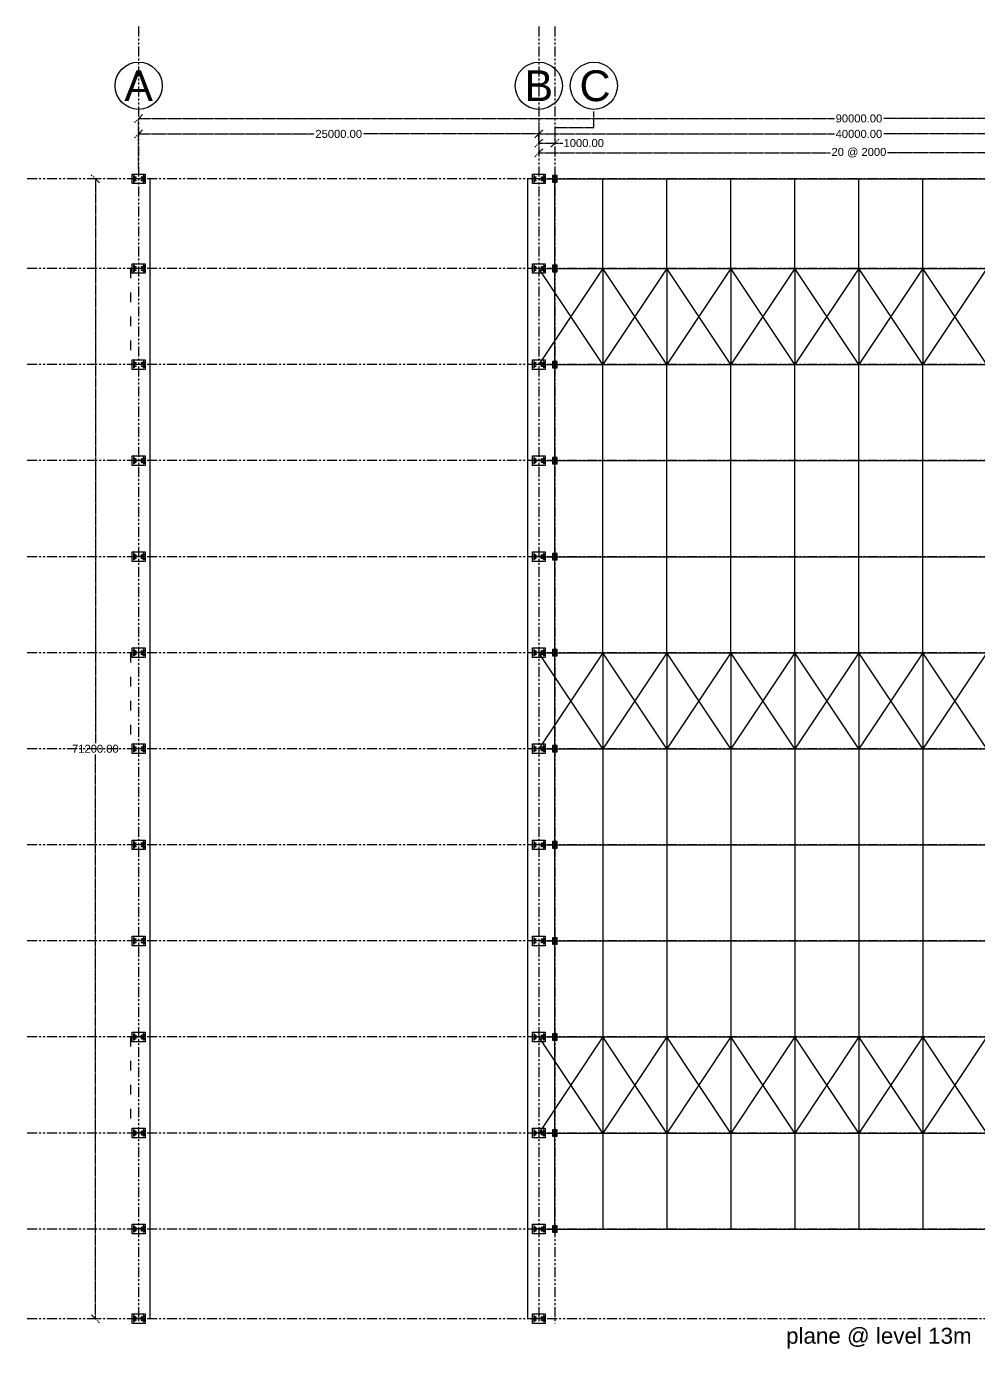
# Model space of a CAD drawing. Header units: inches. Extents: x 365522 to 1858437, y 226114 to 361132.
# Drawn here: x 1169148 to 1228630, y 226734 to 309319 of the extents above; entities that cross this region are included whole.
import ezdxf

# ---------------------------------------------------------------- set-up
doc = ezdxf.new("R2010")
doc.units = ezdxf.units.IN
doc.header["$MEASUREMENT"] = 0
doc.linetypes.add('ACAD_ISO03W100', pattern=[30, 12, -18])
doc.linetypes.add('PHANTOM2', pattern=[1.25, 0.625, -0.125, 0.125, -0.125, 0.125, -0.125])
for name, color, linetype in [('axis', 8, 'PHANTOM2'), ('bracing', 6, 'Continuous'), ('columns', 2, 'Continuous'), ('dimensions', 1, 'PHANTOM2'), ('initial layout', 7, 'Continuous'), ('purlins', 4, 'Continuous'), ('text', 3, 'Continuous')]:
    doc.layers.add(name, color=color, linetype=linetype)
doc.styles.get("Standard").update_dxf_attribs({"font": 'arial.ttf'})
doc.dimstyles.new('Dim_1', dxfattribs={"dimtxt": 500, "dimasz": 500, "dimexe": 0.0625, "dimexo": 0.0625, "dimgap": 100, "dimtad": 0, "dimtih": 1, "dimtoh": 1, "dimzin": 0, "dimdsep": 46, "dimtxsty": 'Standard', "dimblk": 'OBLIQUE', "dimcen": 0.09, "dimclrd": 256, "dimclre": 256, "dimclrt": 256, "dimadec": 0, "dimazin": 0, "dimtfac": 1, "dimtofl": 0, "dimtmove": 0, "dimatfit": 3, "dimfxl": 1, "dimtfillclr": 256, "dimtolj": 1, "dimtzin": 0, "dimlwe": -1, "dimarcsym": 0})

# ---------------------------------------------------------------- blocks, each defined once
blk = doc.blocks.new('column')
at = {"layer": 'columns'}
for p, q in [((-315, 200), (-315, -200)), ((-285, 200), (-315, 200)), ((300, 5), (-300, 5)), ((-285, 200), (-285, -200)), ((-160, 100), (-240, 100)), ((-200, 100), (-200, 140)), ((-200, 100), (-200, 60)), ((0, -5), (0, 5)), ((240, 100), (160, 100)), ((200, 100), (200, 140)), ((200, 100), (200, 60)), ((285, 200), (285, -200)), ((315, 200), (285, 200)), ((315, 200), (315, -200)), ((-285, -200), (-315, -200)), ((300, -5), (-300, -5)), ((-160, -100), (-240, -100)), ((-200, -100), (-200, -60)), ((-200, -100), (-200, -140)), ((240, -100), (160, -100)), ((200, -100), (200, -60)), ((200, -100), (200, -140)), ((315, -200), (285, -200))]:
    blk.add_line(p, q, dxfattribs=at)
blk.add_lwpolyline([(400, -300), (-400, -300), (-400, 300), (400, 300)], close=True, dxfattribs=at)
for centre in [(-200, 100), (200, 100), (-200, -100), (200, -100)]:
    blk.add_circle(centre, 30, dxfattribs=at)
blk = doc.blocks.new('_Oblique')
at = {"color": 0, "linetype": 'ByBlock', "lineweight": -2}
blk.add_line((-0.5, -0.5), (0.5, 0.5), dxfattribs=at)
blk = doc.blocks.new('*D199')
at = {"layer": 'Defpoints', "color": 0, "transparency": 16777216}
for p in [(1201157, 302605), (1176157, 302032), (1201157, 302032)]:
    blk.add_point(p, dxfattribs=at)
at = {"layer": 'dimensions', "linetype": 'ACAD_ISO03W100', "transparency": 16777216}
for p, q in [((1176157, 302032), (1176157, 302605)), ((1201157, 302032), (1201157, 302605))]:
    blk.add_line(p, q, dxfattribs=at)
at = {"layer": 'dimensions', "lineweight": -2, "transparency": 16777216}
for p, q in [((1176157, 302605), (1187127, 302605)), ((1201157, 302605), (1190187, 302605))]:
    blk.add_line(p, q, dxfattribs=at)
at = {"layer": 'dimensions', "lineweight": -2, "transparency": 16777216, "xscale": 500, "yscale": 500, "zscale": 500, "rotation": 180}
blk.add_blockref('_Oblique', (1176157, 302605), dxfattribs=at)
at = {"layer": 'dimensions', "lineweight": -2, "transparency": 16777216, "xscale": 500, "yscale": 500, "zscale": 500}
blk.add_blockref('_Oblique', (1201157, 302605), dxfattribs=at)
at = {"layer": 'dimensions', "transparency": 16777216, "insert": (1188657, 302605), "char_height": 500, "attachment_point": 5}
blk.add_mtext('\\A1;25000.00', dxfattribs=at)
blk = doc.blocks.new('*D200')
at = {"layer": 'Defpoints', "color": 0, "transparency": 16777216}
for p in [(1241157, 302605), (1201157, 302032), (1241157, 302032)]:
    blk.add_point(p, dxfattribs=at)
at = {"layer": 'dimensions', "linetype": 'ACAD_ISO03W100', "transparency": 16777216}
for p, q in [((1201157, 302032), (1201157, 302605)), ((1241157, 302032), (1241157, 302605))]:
    blk.add_line(p, q, dxfattribs=at)
at = {"layer": 'dimensions', "lineweight": -2, "transparency": 16777216}
for p, q in [((1201157, 302605), (1219622, 302605)), ((1241157, 302605), (1222693, 302605))]:
    blk.add_line(p, q, dxfattribs=at)
at = {"layer": 'dimensions', "lineweight": -2, "transparency": 16777216, "xscale": 500, "yscale": 500, "zscale": 500, "rotation": 180}
blk.add_blockref('_Oblique', (1201157, 302605), dxfattribs=at)
at = {"layer": 'dimensions', "lineweight": -2, "transparency": 16777216, "xscale": 500, "yscale": 500, "zscale": 500}
blk.add_blockref('_Oblique', (1241157, 302605), dxfattribs=at)
at = {"layer": 'dimensions', "transparency": 16777216, "insert": (1221157, 302605), "char_height": 500, "attachment_point": 5}
blk.add_mtext('\\A1;40000.00', dxfattribs=at)
blk = doc.blocks.new('*D182')
at = {"layer": 'Defpoints', "color": 0, "transparency": 16777216}
for p in [(1201157, 303588), (1241157, 303588), (1241157, 301432)]:
    blk.add_point(p, dxfattribs=at)
at = {"layer": 'dimensions', "linetype": 'ACAD_ISO03W100', "transparency": 16777216}
for p, q in [((1201157, 303588), (1201157, 301431)), ((1241157, 303588), (1241157, 301431))]:
    blk.add_line(p, q, dxfattribs=at)
at = {"layer": 'dimensions', "lineweight": -2, "transparency": 16777216}
for p, q in [((1201157, 301431), (1219370, 301431)), ((1241157, 301432), (1222944, 301431))]:
    blk.add_line(p, q, dxfattribs=at)
at = {"layer": 'dimensions', "lineweight": -2, "transparency": 16777216, "xscale": 500, "yscale": 500, "zscale": 500}
for p, rotation in [((1201157, 301431), 180.0007161972439), ((1241157, 301432), 0.0007161972438736931)]:
    blk.add_blockref('_Oblique', p, dxfattribs=dict(at, rotation=rotation))
at = {"layer": 'dimensions', "transparency": 16777216, "insert": (1221157, 301431), "char_height": 500, "attachment_point": 5}
blk.add_mtext('\\A1;20 @ 2000', dxfattribs=at)
blk = doc.blocks.new('*D190')
at = {"layer": 'Defpoints', "color": 0, "transparency": 16777216}
for p in [(1173455, 299799), (1173840, 299799), (1173840, 228599)]:
    blk.add_point(p, dxfattribs=at)
at = {"layer": 'dimensions', "linetype": 'ACAD_ISO03W100', "transparency": 16777216}
for p, q in [((1173840, 299799), (1173455, 299799)), ((1173840, 228599), (1173455, 228599))]:
    blk.add_line(p, q, dxfattribs=at)
at = {"layer": 'dimensions', "lineweight": -2, "transparency": 16777216}
for p, q in [((1173455, 299799), (1173455, 264554)), ((1173455, 228599), (1173455, 263843))]:
    blk.add_line(p, q, dxfattribs=at)
at = {"layer": 'dimensions', "lineweight": -2, "transparency": 16777216, "xscale": 500, "yscale": 500, "zscale": 500}
for p, rotation in [((1173455, 299799), 90), ((1173455, 228599), 270)]:
    blk.add_blockref('_Oblique', p, dxfattribs=dict(at, rotation=rotation))
at = {"layer": 'dimensions', "transparency": 16777216, "insert": (1173455, 264199), "char_height": 500, "attachment_point": 5}
blk.add_mtext('\\A1;71200.00', dxfattribs=at)
blk = doc.blocks.new('*D185')
at = {"layer": 'Defpoints', "color": 0, "transparency": 16777216}
for p in [(1176157, 303569), (1176157, 300448), (1266157, 300449)]:
    blk.add_point(p, dxfattribs=at)
at = {"layer": 'dimensions', "lineweight": -2, "transparency": 16777216}
for p, q in [((1176157, 303569), (1219632, 303570)), ((1266157, 303570), (1222683, 303570))]:
    blk.add_line(p, q, dxfattribs=at)
at = {"layer": 'dimensions', "linetype": 'ACAD_ISO03W100', "transparency": 16777216}
for p, q in [((1176157, 300448), (1176157, 303569)), ((1266157, 300449), (1266157, 303570))]:
    blk.add_line(p, q, dxfattribs=at)
at = {"layer": 'dimensions', "lineweight": -2, "transparency": 16777216, "xscale": 500, "yscale": 500, "zscale": 500}
for p, rotation in [((1176157, 303569), 180.0003580986219), ((1266157, 303570), 0.0003580986219553495)]:
    blk.add_blockref('_Oblique', p, dxfattribs=dict(at, rotation=rotation))
at = {"layer": 'dimensions', "transparency": 16777216, "insert": (1221157, 303570), "char_height": 500, "attachment_point": 5}
blk.add_mtext('\\A1;90000.00', dxfattribs=at)
blk = doc.blocks.new('small col')
at = {"layer": 'bracing', "xscale": 0.5, "yscale": 0.5, "zscale": 0.5, "rotation": 270}
blk.add_blockref('column', (0, 0), dxfattribs=at)
blk = doc.blocks.new('*D236')
at = {"layer": 'Defpoints', "color": 0, "transparency": 16777216}
for p in [(1201157, 303588), (1202157, 303015), (1202157, 302032)]:
    blk.add_point(p, dxfattribs=at)
at = {"layer": 'dimensions', "linetype": 'ACAD_ISO03W100', "transparency": 16777216}
for p, q in [((1201157, 303588), (1201157, 302032)), ((1202157, 303015), (1202157, 302032))]:
    blk.add_line(p, q, dxfattribs=at)
at = {"layer": 'dimensions', "lineweight": -2, "transparency": 16777216}
for p, q in [((1201157, 302032), (1202157, 302032)), ((1202157, 302032), (1202657, 302032))]:
    blk.add_line(p, q, dxfattribs=at)
at = {"layer": 'dimensions', "lineweight": -2, "transparency": 16777216, "xscale": 500, "yscale": 500, "zscale": 500, "rotation": 180}
blk.add_blockref('_Oblique', (1201157, 302032), dxfattribs=at)
at = {"layer": 'dimensions', "lineweight": -2, "transparency": 16777216, "xscale": 500, "yscale": 500, "zscale": 500}
blk.add_blockref('_Oblique', (1202157, 302032), dxfattribs=at)
at = {"layer": 'dimensions', "transparency": 16777216, "insert": (1203965, 302032), "char_height": 500, "attachment_point": 5}
blk.add_mtext('\\A1;1000.00', dxfattribs=at)
blk = doc.blocks.new('axis label')
at = {"layer": 'text'}
blk.add_circle((0, 0), 1475, dxfattribs=at)
blk.add_text('A', height=1923, dxfattribs=at).set_placement((-896, -962))

msp = doc.modelspace()

# ---------------------------------------------------------------- linework, layer by layer
at = {"layer": 'axis', "ltscale": 1000}
for p, q in [((1176157.211, 309318.788), (1176157.211, 228298.512)), ((1201157.211, 309318.788), (1201157.211, 228298.512)), ((1202157.211, 309318.788), (1202157.211, 228298.512)), ((1276059.826, 299798.512), (1169148.008, 299798.512)), ((1276059.826, 294198.512), (1169148.008, 294198.512)), ((1276059.826, 288198.512), (1169148.008, 288198.512)), ((1276059.826, 288198.512), (1169148.008, 288198.512)), ((1276059.826, 288198.512), (1169148.008, 288198.512)), ((1276059.826, 288198.512), (1169148.008, 288198.512)), ((1276059.826, 282198.512), (1169148.008, 282198.512)), ((1276059.826, 282198.512), (1169148.008, 282198.512)), ((1276059.826, 282198.512), (1169148.008, 282198.512)), ((1276059.826, 282198.512), (1169148.008, 282198.512)), ((1276059.826, 276198.512), (1169148.008, 276198.512)), ((1276059.826, 276198.512), (1169148.008, 276198.512)), ((1276059.826, 276198.512), (1169148.008, 276198.512)), ((1276059.826, 276198.512), (1169148.008, 276198.512)), ((1276059.826, 270198.512), (1169148.008, 270198.512)), ((1276059.826, 270198.512), (1169148.008, 270198.512)), ((1276059.826, 270198.512), (1169148.008, 270198.512)), ((1276059.826, 270198.512), (1169148.008, 270198.512)), ((1276059.826, 264198.512), (1169148.008, 264198.512)), ((1276059.826, 264198.512), (1169148.008, 264198.512)), ((1276059.826, 264198.512), (1169148.008, 264198.512)), ((1276059.826, 264198.512), (1169148.008, 264198.512)), ((1276059.826, 258198.512), (1169148.008, 258198.512)), ((1276059.826, 258198.512), (1169148.008, 258198.512)), ((1276059.826, 258198.512), (1169148.008, 258198.512)), ((1276059.826, 258198.512), (1169148.008, 258198.512)), ((1276059.826, 252198.512), (1169148.008, 252198.512)), ((1276059.826, 252198.512), (1169148.008, 252198.512)), ((1276059.826, 252198.512), (1169148.008, 252198.512)), ((1276059.826, 252198.512), (1169148.008, 252198.512)), ((1276059.826, 246198.512), (1169148.008, 246198.512)), ((1276059.826, 246198.512), (1169148.008, 246198.512)), ((1276059.826, 246198.512), (1169148.008, 246198.512)), ((1276059.826, 246198.512), (1169148.008, 246198.512)), ((1276059.826, 240198.512), (1169148.008, 240198.512)), ((1276059.826, 240198.512), (1169148.008, 240198.512)), ((1276059.826, 240198.512), (1169148.008, 240198.512)), ((1276059.826, 240198.512), (1169148.008, 240198.512)), ((1276059.826, 234198.512), (1169148.008, 234198.512)), ((1276059.826, 234198.512), (1169148.008, 234198.512)), ((1276059.826, 234198.512), (1169148.008, 234198.512)), ((1276059.826, 234198.512), (1169148.008, 234198.512)), ((1276059.826, 228598.512), (1169148.008, 228598.512))]:
    msp.add_line(p, q, dxfattribs=at)
at = {"layer": 'axis'}
for p, q in [((1204596.853, 303015.238), (1204596.853, 304015.238)), ((1202157.184, 303015.238), (1204596.853, 303015.238))]:
    msp.add_line(p, q, dxfattribs=at)
at = {"layer": 'bracing', "linetype": 'ACAD_ISO03W100', "ltscale": 50}
for p, q in [((1175657.211, 294198.512), (1175657.211, 288198.512)), ((1175657.211, 270198.512), (1175657.211, 264198.512)), ((1175657.211, 246198.512), (1175657.211, 240198.512))]:
    msp.add_line(p, q, dxfattribs=at)
at = {"layer": 'bracing'}
for p, q in [((1205157.211, 288198.512), (1201157.211, 294198.512)), ((1205157.211, 294198.512), (1201157.211, 288198.512)), ((1209157.211, 288198.512), (1205157.211, 294198.512)), ((1209157.211, 294198.512), (1205157.211, 288198.512)), ((1205157.211, 294198.512), (1205157.211, 288198.512)), ((1213157.211, 288198.512), (1209157.211, 294198.512)), ((1213157.211, 294198.512), (1209157.211, 288198.512)), ((1209157.211, 294198.512), (1209157.211, 288198.512)), ((1217157.211, 288198.512), (1213157.211, 294198.512)), ((1217157.211, 294198.512), (1213157.211, 288198.512)), ((1213157.211, 294198.512), (1213157.211, 288198.512)), ((1221157.211, 288198.512), (1217157.211, 294198.512)), ((1221157.211, 294198.512), (1217157.211, 288198.512)), ((1217157.211, 294198.512), (1217157.211, 288198.512)), ((1225157.211, 288198.512), (1221157.211, 294198.512)), ((1225157.211, 294198.512), (1221157.211, 288198.512)), ((1221157.211, 294198.512), (1221157.211, 288198.512)), ((1229157.211, 288198.512), (1225157.211, 294198.512)), ((1229157.211, 294198.512), (1225157.211, 288198.512)), ((1225157.211, 294198.512), (1225157.211, 288198.512)), ((1205157.211, 264198.512), (1201157.211, 270198.512)), ((1205157.211, 270198.512), (1201157.211, 264198.512)), ((1209157.211, 264198.512), (1205157.211, 270198.512)), ((1209157.211, 270198.512), (1205157.211, 264198.512)), ((1205157.211, 270198.512), (1205157.211, 264198.512)), ((1213157.211, 264198.512), (1209157.211, 270198.512)), ((1213157.211, 270198.512), (1209157.211, 264198.512)), ((1209157.211, 270198.512), (1209157.211, 264198.512)), ((1217157.211, 264198.512), (1213157.211, 270198.512)), ((1217157.211, 270198.512), (1213157.211, 264198.512)), ((1213157.211, 270198.512), (1213157.211, 264198.512)), ((1221157.211, 264198.512), (1217157.211, 270198.512)), ((1221157.211, 270198.512), (1217157.211, 264198.512)), ((1217157.211, 270198.512), (1217157.211, 264198.512)), ((1225157.211, 264198.512), (1221157.211, 270198.512)), ((1225157.211, 270198.512), (1221157.211, 264198.512)), ((1221157.211, 270198.512), (1221157.211, 264198.512)), ((1229157.211, 264198.512), (1225157.211, 270198.512)), ((1229157.211, 270198.512), (1225157.211, 264198.512)), ((1225157.211, 270198.512), (1225157.211, 264198.512)), ((1205157.211, 240198.512), (1201157.211, 246198.512)), ((1205157.211, 246198.512), (1201157.211, 240198.512)), ((1209157.211, 240198.512), (1205157.211, 246198.512)), ((1209157.211, 246198.512), (1205157.211, 240198.512)), ((1205157.211, 246198.512), (1205157.211, 240198.512)), ((1213157.211, 240198.512), (1209157.211, 246198.512)), ((1213157.211, 246198.512), (1209157.211, 240198.512)), ((1209157.211, 246198.512), (1209157.211, 240198.512)), ((1217157.211, 240198.512), (1213157.211, 246198.512)), ((1217157.211, 246198.512), (1213157.211, 240198.512)), ((1213157.211, 246198.512), (1213157.211, 240198.512)), ((1221157.211, 240198.512), (1217157.211, 246198.512)), ((1221157.211, 246198.512), (1217157.211, 240198.512)), ((1217157.211, 246198.512), (1217157.211, 240198.512)), ((1225157.211, 240198.512), (1221157.211, 246198.512)), ((1225157.211, 246198.512), (1221157.211, 240198.512)), ((1221157.211, 246198.512), (1221157.211, 240198.512)), ((1229157.211, 240198.512), (1225157.211, 246198.512)), ((1229157.211, 246198.512), (1225157.211, 240198.512)), ((1225157.211, 246198.512), (1225157.211, 240198.512))]:
    msp.add_line(p, q, dxfattribs=at)
at = {"layer": 'initial layout'}
for p, q in [((1176857.211, 299798.512), (1176857.211, 228598.512)), ((1200457.211, 299798.512), (1200457.211, 228598.512)), ((1201157.211, 299798.512), (1241157.211, 299798.512)), ((1202157.211, 234198.512), (1202157.211, 299798.512)), ((1201157.211, 294198.512), (1241157.211, 294198.512)), ((1201157.211, 288198.512), (1241157.211, 288198.512)), ((1201157.211, 282198.512), (1241157.211, 282198.512)), ((1201157.211, 276198.512), (1241157.211, 276198.512)), ((1201157.211, 270198.512), (1241157.211, 270198.512)), ((1201157.211, 264198.512), (1241157.211, 264198.512)), ((1201157.211, 258198.512), (1241157.211, 258198.512)), ((1201157.211, 252198.512), (1241157.211, 252198.512)), ((1201157.211, 246198.512), (1241157.211, 246198.512)), ((1201157.211, 240198.512), (1241157.211, 240198.512)), ((1201157.211, 234198.512), (1241157.211, 234198.512))]:
    msp.add_line(p, q, dxfattribs=at)
at = {"layer": 'purlins'}
for p, q in [((1205157.211, 294198.512), (1205157.211, 299798.512)), ((1209157.211, 294198.512), (1209157.211, 299798.512)), ((1213157.211, 294198.512), (1213157.211, 299798.512)), ((1217157.211, 294198.512), (1217157.211, 299798.512)), ((1221157.211, 294198.512), (1221157.211, 299798.512)), ((1225157.211, 294198.512), (1225157.211, 299798.512)), ((1205157.211, 270198.512), (1205157.211, 288198.512)), ((1209157.211, 270198.512), (1209157.211, 288198.512)), ((1213157.211, 270198.512), (1213157.211, 288198.512)), ((1217157.211, 270198.512), (1217157.211, 288198.512)), ((1221157.211, 270198.512), (1221157.211, 288198.512)), ((1225157.211, 270198.512), (1225157.211, 288198.512)), ((1205157.211, 264198.512), (1205157.211, 246198.512)), ((1209157.211, 264198.512), (1209157.211, 246198.512)), ((1213157.211, 264198.512), (1213157.211, 246198.512)), ((1217157.211, 264198.512), (1217157.211, 246198.512)), ((1221157.211, 264198.512), (1221157.211, 246198.512)), ((1225157.211, 264198.512), (1225157.211, 246198.512)), ((1205157.211, 240198.512), (1205157.211, 234198.512)), ((1209157.211, 240198.512), (1209157.211, 234198.512)), ((1213157.211, 240198.512), (1213157.211, 234198.512)), ((1217157.211, 240198.512), (1217157.211, 234198.512)), ((1221157.211, 240198.512), (1221157.211, 234198.512)), ((1225157.211, 240198.512), (1225157.211, 234198.512))]:
    msp.add_line(p, q, dxfattribs=at)
at = {"layer": 'text'}
for centre in [(1201157.165, 305614.061), (1204596.853, 305614.061)]:
    msp.add_circle(centre, 1474.557, dxfattribs=at)

# ---------------------------------------------------------------- block references
at = {"layer": 'bracing'}
for p in [(1176157.211, 299798.512), (1201157.211, 299798.512), (1176157.211, 294198.512), (1201157.211, 294198.512), (1201157.211, 294198.512), (1176157.211, 288198.512), (1201157.211, 288198.512), (1176157.211, 282198.512), (1201157.211, 282198.512), (1176157.211, 276198.512), (1201157.211, 276198.512), (1176157.211, 270198.512), (1201157.211, 270198.512), (1176157.211, 264198.512), (1201157.211, 264198.512), (1176157.211, 258198.512), (1201157.211, 258198.512), (1176157.211, 252198.512), (1201157.211, 252198.512), (1176157.211, 246198.512), (1201157.211, 246198.512), (1176157.211, 240198.512), (1201157.211, 240198.512), (1176157.211, 234198.512), (1201157.211, 234198.512), (1176157.211, 228598.512), (1201157.211, 228598.512)]:
    msp.add_blockref('column', p, dxfattribs=at)
at = {"layer": 'initial layout', "xscale": -1}
for p, rotation in [((1202157.211, 299798.512, 0), 180), ((1202157.211, 294198.512), 180), ((1202157.211, 288198.512), 180), ((1202157.211, 282198.512), 180), ((1202157.211, 276198.512), 180), ((1202157.211, 270198.512), 180), ((1202157.211, 264198.512), 180), ((1202157.211, 258198.512), 180), ((1202157.211, 252198.512), 180), ((1202157.211, 246198.512), 180), ((1202157.211, 240198.512), 180), ((1202157.211, 234198.512), 180.0000000003038)]:
    msp.add_blockref('small col', p, dxfattribs=dict(at, rotation=rotation))
at = {"layer": 'text'}
msp.add_blockref('axis label', (1176157.152, 305615.061), dxfattribs=at)

# ---------------------------------------------------------------- texts
for s, height, p in [('B', 1923.263, (1200261.129, 304652.43)), ('C', 1923.263, (1203700.817, 304652.43)), ('plane @ level 13m', 1000, (1216605.837, 227036.054))]:
    msp.add_text(s, height=height, dxfattribs=at).set_placement(p)

# ---------------------------------------------------------------- dimensions: what is measured, and where the dimension line sits
at = {"layer": 'dimensions'}
dim = msp.add_aligned_dim(p1=(1266157.184, 300448.503), p2=(1176157.184, 300447.94), distance=-3121.405, dimstyle='Dim_1', dxfattribs=at)
dim.commit()
dim.dimension.update_dxf_attribs({"geometry": '*D185', "text_midpoint": (1221157.164, 303569.626)})
for base, p1, p2, picture, middle in [((1202157.184, 302032.27), (1201157.184, 303587.578), (1202157.184, 303015.238), '*D236', (1203964.892, 302032.27)), ((1201157.184, 302605.11), (1176157.184, 302032.27), (1201157.184, 302032.27), '*D199', (1188657.184, 302605.11)), ((1241157.184, 302605.11), (1201157.184, 302032.27), (1241157.184, 302032.27), '*D200', (1221157.184, 302605.11))]:
    dim = msp.add_linear_dim(base=base, p1=p1, p2=p2, dimstyle='Dim_1', dxfattribs=at)
    dim.commit()
    dim.dimension.update_dxf_attribs({"geometry": picture, "text_midpoint": middle})
dim = msp.add_aligned_dim(p1=(1201157.184, 303587.578), p2=(1241157.184, 303588.078), distance=-2156.545, text='20 @ 2000', dimstyle='Dim_1', dxfattribs=at)
dim.commit()
dim.dimension.update_dxf_attribs({"geometry": '*D182', "text_midpoint": (1221157.211, 301431.283)})
dim = msp.add_linear_dim(base=(1173455.239, 299798.512), p1=(1173840.269, 228598.512), p2=(1173840.269, 299798.512), angle=90, dimstyle='Dim_1', dxfattribs=at)
dim.commit()
dim.dimension.update_dxf_attribs({"geometry": '*D190', "text_midpoint": (1173455.239, 264198.512)})

doc.saveas('drawing.dxf')
